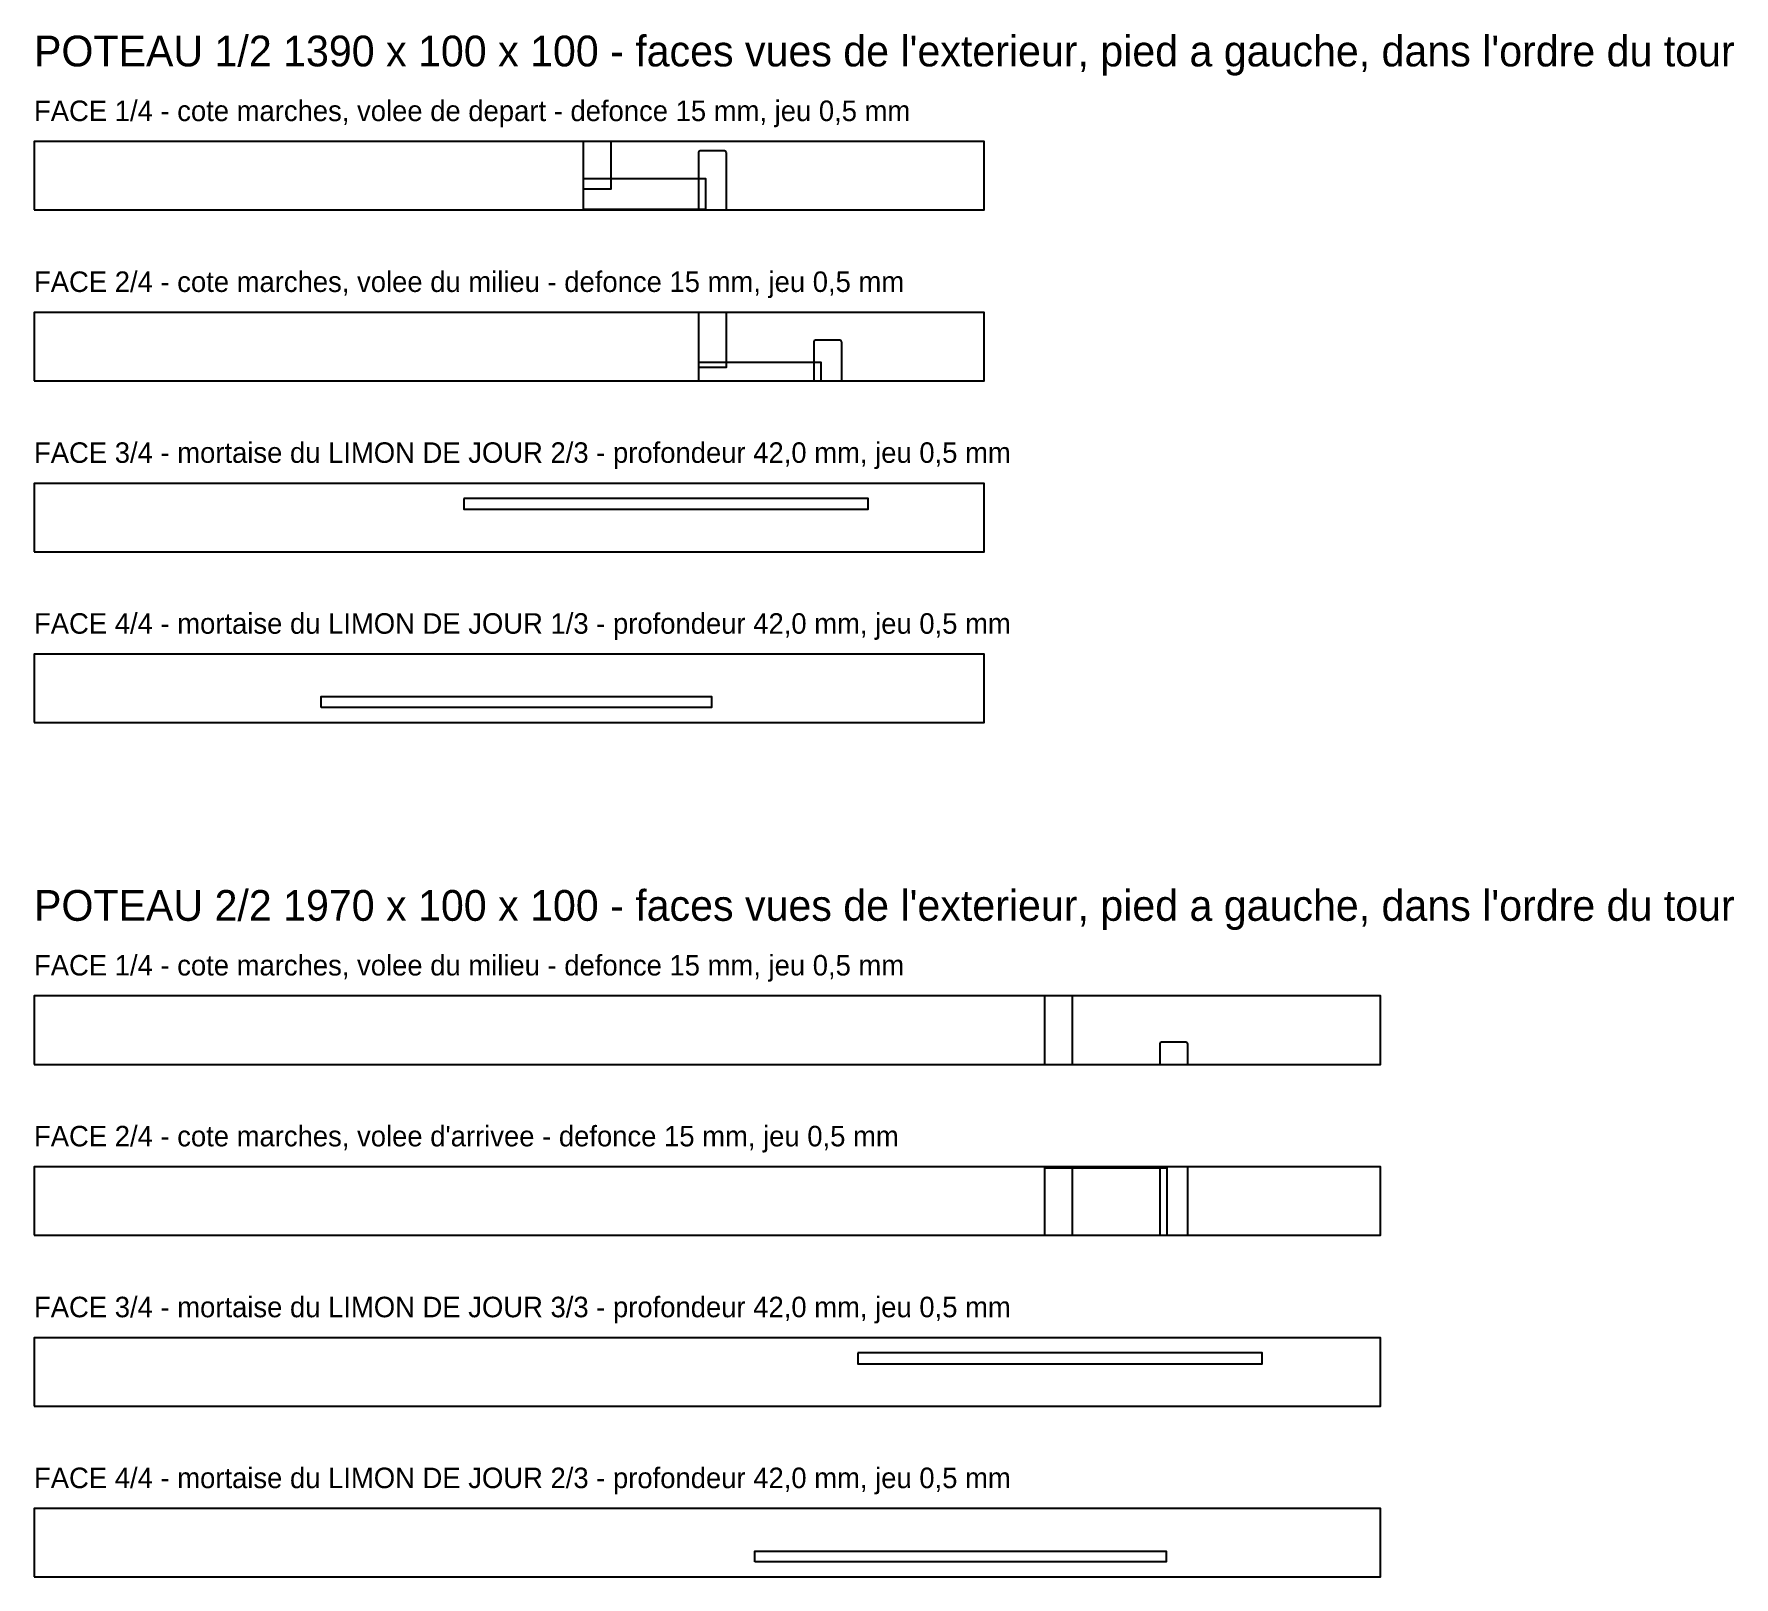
# Model space of a CAD drawing. Header units: millimetres. Extents: x 0 to 2487, y -2000 to 257.
import ezdxf

# ---------------------------------------------------------------- set-up
doc = ezdxf.new("R2010")
doc.units = ezdxf.units.MM
for name, color, linetype in [('DECOUPE', 7, 'CONTINUOUS'), ('DEFONCE', 1, 'CONTINUOUS'), ('MORTAISE', 2, 'CONTINUOUS'), ('TEXTE', 3, 'CONTINUOUS')]:
    doc.layers.add(name, color=color, linetype=linetype)

msp = doc.modelspace()

# ---------------------------------------------------------------- linework, layer by layer
at = {"layer": 'DECOUPE'}
for points in [[(0, 0), (1390, 0), (1390, 100), (0, 100)], [(0, -250), (1390, -250), (1390, -150), (0, -150)], [(0, -500), (1390, -500), (1390, -400), (0, -400)], [(0, -750), (1390, -750), (1390, -650), (0, -650)], [(0, -1250), (1970, -1250), (1970, -1150), (0, -1150)], [(0, -1500), (1970, -1500), (1970, -1400), (0, -1400)], [(0, -1750), (1970, -1750), (1970, -1650), (0, -1650)], [(0, -2000), (1970, -2000), (1970, -1900), (0, -1900)]]:
    msp.add_lwpolyline(points, close=True, dxfattribs=at)
at = {"layer": 'DEFONCE'}
for points in [[(803.25, 100), (803.25, 30.898), (844.25, 30.898), (844.25, 100)], [(803.25, 45.628), (803.25, 1.073), (983, 1.073), (983, 45.628)], [(972, -150), (972, -230.015), (1013, -230.015), (1013, -150)], [(972, -223.011), (972, -250), (1151.75, -250), (1151.75, -223.011)], [(1478.25, -1150), (1478.25, -1250), (1519.25, -1250), (1519.25, -1150)], [(1478.25, -1400), (1478.25, -1500), (1519.25, -1500), (1519.25, -1400)], [(1478.25, -1401.92), (1478.25, -1500), (1658, -1500), (1658, -1401.92)], [(1647, -1400), (1647, -1500), (1688, -1500), (1688, -1400)]]:
    msp.add_lwpolyline(points, close=True, dxfattribs=at)
for points in [[(972, 0), (1013, 0), (1013, 83.799, 0.414214), (1010.5, 86.299), (974.5, 86.299, 0.414214), (972, 83.799)], [(1140.75, -250), (1181.75, -250), (1181.75, -193.197, 0.414214), (1179.25, -190.697), (1143.25, -190.697, 0.414214), (1140.75, -193.197)], [(1647, -1250), (1688, -1250), (1688, -1220.179, 0.414214), (1685.5, -1217.679), (1649.5, -1217.679, 0.414214), (1647, -1220.179)]]:
    msp.add_lwpolyline(points, format="xyb", close=True, dxfattribs=at)
at = {"layer": 'MORTAISE'}
for points in [[(628.752, -422), (628.752, -438), (1220.297, -438), (1220.297, -422)], [(419.981, -728), (419.981, -712), (991.386, -712), (991.386, -728)], [(1205.162, -1672), (1205.162, -1688), (1796.707, -1688), (1796.707, -1672)], [(1054.833, -1978), (1054.833, -1962), (1656.343, -1962), (1656.343, -1978)]]:
    msp.add_lwpolyline(points, close=True, dxfattribs=at)

# ---------------------------------------------------------------- texts
at = {"layer": 'TEXTE'}
for s, height, p in [("POTEAU 1/2 1390 x 100 x 100 - faces vues de l'exterieur, pied a gauche, dans l'ordre du tour", 45, (0, 210)), ('FACE 1/4 - cote marches, volee de depart - defonce 15 mm, jeu 0,5 mm', 30, (0, 130)), ('FACE 2/4 - cote marches, volee du milieu - defonce 15 mm, jeu 0,5 mm', 30, (0, -120)), ('FACE 3/4 - mortaise du LIMON DE JOUR 2/3 - profondeur 42,0 mm, jeu 0,5 mm', 30, (0, -370)), ('FACE 4/4 - mortaise du LIMON DE JOUR 1/3 - profondeur 42,0 mm, jeu 0,5 mm', 30, (0, -620)), ("POTEAU 2/2 1970 x 100 x 100 - faces vues de l'exterieur, pied a gauche, dans l'ordre du tour", 45, (0, -1040)), ('FACE 1/4 - cote marches, volee du milieu - defonce 15 mm, jeu 0,5 mm', 30, (0, -1120)), ("FACE 2/4 - cote marches, volee d'arrivee - defonce 15 mm, jeu 0,5 mm", 30, (0, -1370)), ('FACE 3/4 - mortaise du LIMON DE JOUR 3/3 - profondeur 42,0 mm, jeu 0,5 mm', 30, (0, -1620)), ('FACE 4/4 - mortaise du LIMON DE JOUR 2/3 - profondeur 42,0 mm, jeu 0,5 mm', 30, (0, -1870))]:
    msp.add_text(s, height=height, dxfattribs=at).set_placement(p)

doc.saveas('drawing.dxf')
